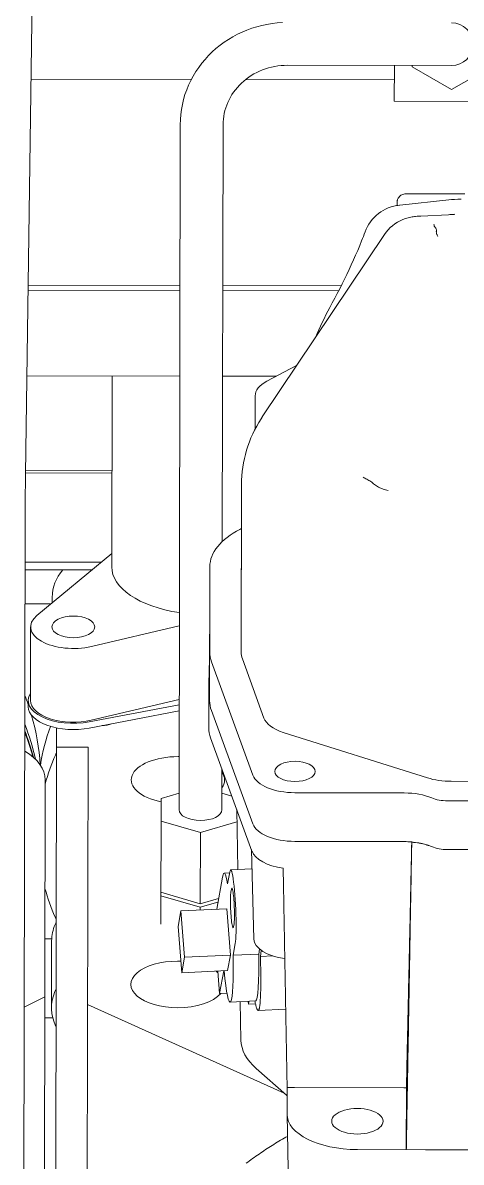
# Model space of a CAD drawing. Extents: x 766778 to 845620, y 133762 to 209800.
# Drawn here: x 786377.1 to 786474.5, y 190967.1 to 191220.5 of the extents above; entities that cross this region are included whole.
import ezdxf

# ---------------------------------------------------------------- set-up
doc = ezdxf.new("R2010")
doc.units = 0
doc.header["$MEASUREMENT"] = 0
doc.layers.get('0').update_dxf_attribs({"color": 1, "linetype": 'CONTINUOUS'})
doc.layers.add('LA-4748_SHOWN', color=2, linetype='CONTINUOUS', lineweight=53)

# ---------------------------------------------------------------- blocks, each defined once
blk = doc.blocks.new('ENGINE')
at = {"layer": 'LA-4748_SHOWN', "color": 252, "lineweight": 5}
for p, q in [((945329.06, 205811.78), (945332.04, 205982.89)), ((945384.18, 205911.78), (945383.04, 205911.6)), ((945385.33, 205911.91), (945384.18, 205911.78)), ((945386.48, 205911.98), (945385.33, 205911.91)), ((945376.49, 205909.42), (945375.48, 205908.88)), ((945377.54, 205909.91), (945376.49, 205909.42)), ((945378.6, 205910.35), (945377.54, 205909.91)), ((945379.69, 205910.74), (945378.6, 205910.35)), ((945380.79, 205911.08), (945379.69, 205910.74)), ((945381.91, 205911.36), (945380.79, 205911.08)), ((945383.04, 205911.6), (945381.91, 205911.36)), ((945372.61, 205906.99), (945371.71, 205906.27)), ((945373.53, 205907.67), (945372.61, 205906.99)), ((945374.49, 205908.3), (945373.53, 205907.67)), ((945375.48, 205908.88), (945374.49, 205908.3)), ((945370.05, 205904.71), (945369.27, 205903.87)), ((945370.86, 205905.51), (945370.05, 205904.71)), ((945371.71, 205906.27), (945370.86, 205905.51)), ((945367.86, 205902.08), (945367.22, 205901.14)), ((945368.54, 205902.99), (945367.86, 205902.08)), ((945369.27, 205903.87), (945368.54, 205902.99)), ((945382.69, 205901.71), (945382.03, 205901.47)), ((945383.37, 205901.91), (945382.69, 205901.71)), ((945384.05, 205902.09), (945383.37, 205901.91)), ((945384.75, 205902.23), (945384.05, 205902.09)), ((945385.45, 205902.34), (945384.75, 205902.23)), ((945386.16, 205902.42), (945385.45, 205902.34)), ((945386.87, 205902.47), (945386.16, 205902.42)), ((945387.59, 205902.48), (945386.87, 205902.47)), ((945387.59, 205902.48), (945424.04, 205902.29)), ((945411.34, 205902.36), (945411.29, 205894.42)), ((945415.31, 205902.34), (945415.3, 205902.06)), ((945415.3, 205902.06), (945424.01, 205896.97)), ((945424.01, 205896.97), (945432.76, 205901.96)), ((945366.22, 205899.41), (945330.59, 205899.6)), ((945366.09, 205899.17), (945365.6, 205898.14)), ((945366.63, 205900.17), (945366.09, 205899.17)), ((945367.22, 205901.14), (945366.63, 205900.17)), ((945377.87, 205899.01), (945377.37, 205898.56)), ((945378.4, 205899.44), (945377.87, 205899.01)), ((945411.32, 205899.18), (945378.29, 205899.35)), ((945378.96, 205899.84), (945378.4, 205899.44)), ((945379.53, 205900.22), (945378.96, 205899.84)), ((945380.13, 205900.58), (945379.53, 205900.22)), ((945380.75, 205900.9), (945380.13, 205900.58)), ((945381.38, 205901.2), (945380.75, 205900.9)), ((945382.03, 205901.47), (945381.38, 205901.2)), ((945365.17, 205897.1), (945364.79, 205896.03)), ((945365.6, 205898.14), (945365.17, 205897.1)), ((945375.6, 205896.55), (945375.23, 205896)), ((945376, 205897.08), (945375.6, 205896.55)), ((945376.43, 205897.59), (945376, 205897.08)), ((945376.88, 205898.09), (945376.43, 205897.59)), ((945377.37, 205898.56), (945376.88, 205898.09)), ((945364.47, 205894.94), (945364.2, 205893.84)), ((945364.79, 205896.03), (945364.47, 205894.94)), ((945374.3, 205894.28), (945374.06, 205893.68)), ((945374.58, 205894.87), (945374.3, 205894.28)), ((945374.89, 205895.44), (945374.58, 205894.87)), ((945375.23, 205896), (945374.89, 205895.44)), ((945411.29, 205894.42), (945434.99, 205894.29)), ((945363.84, 205891.61), (945363.74, 205890.48)), ((945363.99, 205892.73), (945363.84, 205891.61)), ((945364.2, 205893.84), (945363.99, 205892.73)), ((945373.5, 205891.83), (945373.39, 205891.2)), ((945373.66, 205892.46), (945373.5, 205891.83)), ((945373.84, 205893.07), (945373.66, 205892.46)), ((945374.06, 205893.68), (945373.84, 205893.07)), ((945362.91, 205737), (945363.71, 205889.35)), ((945363.74, 205890.48), (945363.71, 205889.35)), ((945372.74, 205796.61), (945373.23, 205889.3)), ((945373.25, 205889.94), (945373.23, 205889.3)), ((945373.3, 205890.57), (945373.25, 205889.94)), ((945373.39, 205891.2), (945373.3, 205890.57)), ((945413.11, 205873.69), (945412.89, 205873.6)), ((945413.33, 205873.76), (945413.11, 205873.69)), ((945413.57, 205873.8), (945413.33, 205873.76)), ((945413.8, 205873.82), (945413.57, 205873.8)), ((945413.8, 205873.82), (945426.89, 205873.75)), ((945411.09, 205871.06), (945411.71, 205871.19)), ((945411.71, 205871.19), (945412.02, 205871.23)), ((945411.83, 205872.08), (945411.84, 205872.09)), ((945411.83, 205872.07), (945411.83, 205872.08)), ((945411.83, 205872.05), (945411.83, 205872.07)), ((945411.83, 205872.04), (945411.83, 205872.05)), ((945411.83, 205872.01), (945411.83, 205872.04)), ((945411.83, 205871.99), (945411.83, 205872.01)), ((945411.83, 205871.97), (945411.83, 205871.99)), ((945411.83, 205871.95), (945411.83, 205871.97)), ((945411.83, 205871.93), (945411.83, 205871.95)), ((945411.83, 205871.2), (945411.83, 205871.93)), ((945411.84, 205872.17), (945411.85, 205872.18)), ((945411.84, 205872.16), (945411.84, 205872.17)), ((945411.84, 205872.15), (945411.84, 205872.16)), ((945411.84, 205872.13), (945411.84, 205872.15)), ((945411.84, 205872.12), (945411.84, 205872.13)), ((945411.84, 205872.11), (945411.84, 205872.12)), ((945411.84, 205872.09), (945411.84, 205872.11)), ((945411.85, 205872.24), (945411.86, 205872.25)), ((945411.85, 205872.2), (945411.85, 205872.24)), ((945411.85, 205872.18), (945411.85, 205872.2)), ((945411.88, 205872.35), (945411.86, 205872.3)), ((945411.86, 205872.3), (945411.86, 205872.25)), ((945411.9, 205872.42), (945411.88, 205872.35)), ((945411.93, 205872.53), (945411.9, 205872.42)), ((945411.99, 205872.67), (945411.93, 205872.53)), ((945412.08, 205872.84), (945411.99, 205872.67)), ((945412.02, 205871.23), (945412.33, 205871.27)), ((945412.19, 205873.01), (945412.08, 205872.84)), ((945412.34, 205873.18), (945412.19, 205873.01)), ((945412.33, 205871.27), (945412.43, 205871.28)), ((945412.5, 205873.34), (945412.34, 205873.18)), ((945423.34, 205872.42), (945412.43, 205871.28)), ((945412.69, 205873.48), (945412.5, 205873.34)), ((945412.89, 205873.6), (945412.69, 205873.48)), ((945423.34, 205872.42), (945423.96, 205872.47)), ((945423.96, 205872.47), (945424.61, 205872.52)), ((945424.61, 205872.52), (945425.31, 205872.56)), ((945425.31, 205872.56), (945425.68, 205872.57)), ((945425.68, 205872.57), (945426.08, 205872.59)), ((945406.28, 205868.12), (945406.71, 205868.59)), ((945406.71, 205868.59), (945407.17, 205869.03)), ((945407.17, 205869.03), (945407.66, 205869.44)), ((945407.66, 205869.44), (945408.18, 205869.81)), ((945408.18, 205869.81), (945408.73, 205870.14)), ((945408.73, 205870.14), (945409.29, 205870.43)), ((945409.29, 205870.43), (945409.88, 205870.68)), ((945409.88, 205870.68), (945410.48, 205870.9)), ((945410.48, 205870.9), (945411.09, 205871.06)), ((945414.61, 205868.56), (945414.9, 205868.61)), ((945414.9, 205868.61), (945415.17, 205868.66)), ((945415.17, 205868.66), (945415.42, 205868.7)), ((945415.42, 205868.7), (945415.66, 205868.73)), ((945415.66, 205868.73), (945415.88, 205868.76)), ((945415.88, 205868.76), (945416.29, 205868.79)), ((945416.29, 205868.79), (945416.69, 205868.82)), ((945416.69, 205868.82), (945417.12, 205868.84)), ((945423.23, 205869.13), (945417.12, 205868.84)), ((945423.23, 205869.13), (945423.52, 205869.14)), ((945423.52, 205869.14), (945423.77, 205869.16)), ((945423.77, 205869.16), (945424, 205869.17)), ((945424, 205869.17), (945424.2, 205869.18)), ((945424.2, 205869.18), (945424.36, 205869.19)), ((945424.36, 205869.19), (945424.48, 205869.2)), ((945424.48, 205869.2), (945424.56, 205869.21)), ((945424.56, 205869.21), (945424.59, 205869.22)), ((945404.93, 205865.96), (945405.21, 205866.54)), ((945405.21, 205866.54), (945405.53, 205867.09)), ((945405.53, 205867.09), (945405.89, 205867.62)), ((945405.89, 205867.62), (945406.28, 205868.12)), ((945409.84, 205865.82), (945410.31, 205866.29)), ((945410.31, 205866.29), (945410.81, 205866.73)), ((945410.81, 205866.73), (945411.34, 205867.13)), ((945411.34, 205867.13), (945411.9, 205867.49)), ((945411.9, 205867.49), (945412.49, 205867.81)), ((945412.49, 205867.81), (945413.09, 205868.08)), ((945413.09, 205868.08), (945413.7, 205868.31)), ((945413.7, 205868.31), (945414.01, 205868.4)), ((945414.01, 205868.4), (945414.31, 205868.48)), ((945414.31, 205868.48), (945414.61, 205868.56)), ((945419.99, 205867), (945420.02, 205866.92)), ((945420.02, 205866.92), (945420.03, 205866.84)), ((945420.03, 205866.84), (945420.03, 205866.76)), ((945420.03, 205866.76), (945420.05, 205866.67)), ((945420.05, 205866.67), (945420.07, 205866.58)), ((945420.07, 205866.58), (945420.11, 205866.5)), ((945420.11, 205866.5), (945420.17, 205866.41)), ((945420.17, 205866.41), (945420.24, 205866.31)), ((945420.24, 205866.31), (945420.33, 205866.22)), ((945420.33, 205866.22), (945420.41, 205866.12)), ((945420.41, 205866.12), (945420.48, 205866.01)), ((945409.01, 205864.77), (945381.72, 205824.31)), ((945403.91, 205863.36), (945404.12, 205863.87)), ((945404.12, 205863.87), (945404.32, 205864.38)), ((945404.32, 205864.38), (945404.51, 205864.88)), ((945404.51, 205864.88), (945404.69, 205865.37)), ((945404.69, 205865.37), (945404.93, 205865.96)), ((945409.01, 205864.77), (945409.4, 205865.31)), ((945409.4, 205865.31), (945409.84, 205865.82)), ((945420.48, 205866.01), (945420.53, 205865.91)), ((945420.53, 205865.91), (945420.55, 205865.79)), ((945420.54, 205865.43), (945420.53, 205865.3)), ((945420.53, 205865.3), (945420.54, 205865.17)), ((945420.55, 205865.55), (945420.54, 205865.43)), ((945420.54, 205865.17), (945420.56, 205865.04)), ((945420.55, 205865.79), (945420.56, 205865.68)), ((945420.56, 205865.68), (945420.55, 205865.55)), ((945420.56, 205865.04), (945420.59, 205864.91)), ((945420.59, 205864.91), (945420.64, 205864.77)), ((945420.64, 205864.77), (945420.7, 205864.64)), ((945420.7, 205864.64), (945420.77, 205864.5)), ((945420.76, 205864.38), (945420.79, 205864.37)), ((945420.77, 205864.5), (945420.85, 205864.36)), ((945420.79, 205864.37), (945420.85, 205864.36)), ((945402.58, 205860.21), (945403.04, 205861.26)), ((945403.04, 205861.26), (945403.49, 205862.32)), ((945403.49, 205862.32), (945403.91, 205863.36)), ((945401.61, 205858.08), (945402.1, 205859.14)), ((945402.1, 205859.14), (945402.58, 205860.21)), ((945400.07, 205854.88), (945400.59, 205855.94)), ((945400.59, 205855.94), (945401.11, 205857.01)), ((945401.11, 205857.01), (945401.61, 205858.08)), ((945329.79, 205853.76), (945363.52, 205853.58)), ((945373.04, 205853.53), (945399.33, 205853.39)), ((945399.01, 205852.76), (945399.54, 205853.82)), ((945399.54, 205853.82), (945400.07, 205854.88)), ((945329.77, 205852.64), (945363.51, 205852.46)), ((945373.03, 205852.41), (945398.76, 205852.27)), ((945397.92, 205850.65), (945398.46, 205851.7)), ((945398.46, 205851.7), (945399.01, 205852.76)), ((945396.37, 205847.74), (945396.81, 205848.55)), ((945396.81, 205848.55), (945397.36, 205849.6)), ((945397.36, 205849.6), (945397.92, 205850.65)), ((945395.12, 205845.27), (945395.53, 205846.1)), ((945395.53, 205846.1), (945395.95, 205846.92)), ((945395.95, 205846.92), (945396.37, 205847.74)), ((945393.97, 205842.77), (945394.34, 205843.61)), ((945394.34, 205843.61), (945394.72, 205844.44)), ((945394.72, 205844.44), (945395.12, 205845.27)), ((945393.61, 205841.94), (945393.97, 205842.77)), ((945389.38, 205835.67), (945382.78, 205832.24)), ((945329.44, 205833.64), (945363.41, 205833.46)), ((945348.14, 205791.09), (945348.36, 205833.54)), ((945372.93, 205833.41), (945384.92, 205833.35)), ((945380.15, 205828.98), (945380.11, 205821.59)), ((945380.46, 205822.24), (945380.94, 205823.08)), ((945380.94, 205823.08), (945381.46, 205823.9)), ((945381.46, 205823.9), (945381.69, 205824.26)), ((945379.19, 205819.63), (945379.58, 205820.51)), ((945379.58, 205820.51), (945380, 205821.39)), ((945380, 205821.39), (945380.46, 205822.24)), ((945378.5, 205817.82), (945378.82, 205818.73)), ((945378.82, 205818.73), (945379.19, 205819.63)), ((945377.71, 205815.03), (945377.94, 205815.97)), ((945377.94, 205815.97), (945378.2, 205816.9)), ((945378.2, 205816.9), (945378.5, 205817.82)), ((945377.22, 205812.16), (945377.35, 205813.12)), ((945377.35, 205813.12), (945377.51, 205814.08)), ((945377.51, 205814.08), (945377.71, 205815.03)), ((945329.02, 205809.12), (945329.04, 205810.44)), ((945329.04, 205810.44), (945329.06, 205811.78)), ((945329.07, 205812.02), (945348.25, 205811.92)), ((945348.25, 205812.45), (945329.08, 205812.55)), ((945377.07, 205810.23), (945377.13, 205811.2)), ((945377.13, 205811.2), (945377.22, 205812.16)), ((945404.08, 205810.8), (945404.29, 205810.69)), ((945404.29, 205810.69), (945404.49, 205810.57)), ((945404.49, 205810.57), (945404.7, 205810.46)), ((945404.7, 205810.46), (945404.92, 205810.34)), ((945404.92, 205810.34), (945405.13, 205810.22)), ((945328.99, 205806.48), (945329, 205807.79)), ((945329, 205807.79), (945329.02, 205809.12)), ((945376.85, 205772), (945377.05, 205809.27)), ((945377.05, 205809.27), (945377.07, 205810.23)), ((945405.13, 205810.22), (945405.35, 205810.1)), ((945405.35, 205810.1), (945405.56, 205809.97)), ((945405.56, 205809.97), (945405.77, 205809.83)), ((945405.77, 205809.83), (945405.98, 205809.68)), ((945405.98, 205809.68), (945406.19, 205809.52)), ((945406.19, 205809.52), (945406.4, 205809.36)), ((945406.4, 205809.36), (945406.61, 205809.2)), ((945406.61, 205809.2), (945406.83, 205809.04)), ((945406.83, 205809.04), (945407.05, 205808.89)), ((945407.05, 205808.89), (945407.27, 205808.74)), ((945407.27, 205808.74), (945407.51, 205808.6)), ((945407.51, 205808.6), (945407.75, 205808.47)), ((945407.75, 205808.47), (945408, 205808.36)), ((945408, 205808.36), (945408.25, 205808.25)), ((945408.25, 205808.25), (945408.52, 205808.16)), ((945408.52, 205808.16), (945408.79, 205808.07)), ((945408.79, 205808.07), (945409.06, 205808)), ((945409.06, 205808), (945409.34, 205807.93)), ((945409.34, 205807.93), (945409.63, 205807.87)), ((945328.97, 205805.17), (945328.99, 205806.48)), ((945328.95, 205802.6), (945328.96, 205803.88)), ((945328.96, 205803.88), (945328.97, 205805.17)), ((945327.42, 205511.88), (945328.94, 205801.34)), ((945328.94, 205801.34), (945328.95, 205802.6)), ((945331.46, 205780.27), (945348.16, 205794.06)), ((945343.72, 205790.4), (945328.89, 205790.48)), ((945328.9, 205792.21), (945345.81, 205792.12)), ((945369.79, 205761.21), (945369.95, 205791.03)), ((945376.95, 205790.66), (945376.96, 205790.7)), ((945376.95, 205790.63), (945376.95, 205790.66)), ((945376.95, 205790.57), (945376.95, 205790.63)), ((945376.95, 205790.5), (945376.95, 205790.57)), ((945376.95, 205790.45), (945376.96, 205790.55)), ((945376.95, 205790.47), (945376.95, 205790.5)), ((945376.95, 205790.43), (945376.95, 205790.47)), ((945376.95, 205790.37), (945376.95, 205790.45)), ((945376.95, 205790.4), (945376.95, 205790.43)), ((945376.95, 205790.37), (945376.95, 205790.4)), ((945376.95, 205790.31), (945376.95, 205790.37)), ((945376.95, 205790.34), (945376.95, 205790.37)), ((945376.95, 205790.3), (945376.95, 205790.34)), ((945376.95, 205790.27), (945376.95, 205790.31)), ((945376.95, 205790.27), (945376.95, 205790.3)), ((945376.96, 205790.86), (945376.97, 205790.9)), ((945376.96, 205790.83), (945376.96, 205790.86)), ((945376.96, 205790.8), (945376.96, 205790.83)), ((945376.96, 205790.76), (945376.96, 205790.8)), ((945376.96, 205790.55), (945376.97, 205790.79)), ((945376.96, 205790.73), (945376.96, 205790.76)), ((945376.96, 205790.7), (945376.96, 205790.73)), ((945376.97, 205790.79), (945376.98, 205791.07)), ((945376.97, 205791.03), (945376.98, 205791.07)), ((945376.97, 205791), (945376.97, 205791.03)), ((945376.97, 205790.97), (945376.97, 205791)), ((945376.97, 205790.93), (945376.97, 205790.97)), ((945376.97, 205790.9), (945376.97, 205790.93)), ((945334.63, 205782.89), (945328.85, 205782.92)), ((945334.9, 205784.33), (945334.9, 205783.11)), ((945329.98, 205761.4), (945330.07, 205777.79)), ((945363.12, 205777.88), (945343.57, 205773.37)), ((945369.87, 205777.17), (945369.88, 205777.42)), ((945369.88, 205778.47), (945369.88, 205778.74)), ((945369.88, 205778.21), (945369.88, 205778.47)), ((945369.88, 205777.95), (945369.88, 205778.21)), ((945369.88, 205777.69), (945369.88, 205777.95)), ((945369.88, 205777.42), (945369.88, 205777.69)), ((945369.85, 205774.15), (945369.86, 205775.22)), ((945369.86, 205775.22), (945369.87, 205776.27)), ((945369.86, 205775.37), (945369.87, 205775.62)), ((945369.86, 205775.12), (945369.86, 205775.37)), ((945369.86, 205774.87), (945369.86, 205775.12)), ((945369.86, 205774.61), (945369.86, 205774.87)), ((945369.87, 205776.91), (945369.87, 205777.17)), ((945369.87, 205776.65), (945369.87, 205776.91)), ((945369.87, 205776.39), (945369.87, 205776.65)), ((945369.87, 205776.13), (945369.87, 205776.39)), ((945369.87, 205775.88), (945369.87, 205776.13)), ((945369.87, 205775.62), (945369.87, 205775.88)), ((945369.81, 205771.88), (945369.82, 205772.47)), ((945369.82, 205772.47), (945369.83, 205773.04)), ((945369.83, 205773.04), (945369.85, 205774.15)), ((945369.85, 205773.37), (945369.86, 205773.62)), ((945369.85, 205773.12), (945369.85, 205773.37)), ((945369.85, 205772.88), (945369.85, 205773.12)), ((945369.85, 205772.63), (945369.85, 205772.88)), ((945369.85, 205772.39), (945369.85, 205772.63)), ((945369.85, 205772.15), (945369.85, 205772.39)), ((945369.86, 205774.36), (945369.86, 205774.61)), ((945369.86, 205774.11), (945369.86, 205774.36)), ((945369.86, 205773.87), (945369.86, 205774.11)), ((945369.86, 205773.62), (945369.86, 205773.87)), ((945369.76, 205769.42), (945369.77, 205770.06)), ((945369.77, 205770.06), (945369.79, 205770.68)), ((945369.79, 205770.68), (945369.8, 205771.29)), ((945369.8, 205771.29), (945369.81, 205771.88)), ((945369.84, 205771.18), (945369.85, 205771.42)), ((945369.84, 205770.95), (945369.84, 205771.18)), ((945369.85, 205771.91), (945369.85, 205772.15)), ((945369.85, 205771.66), (945369.85, 205771.91)), ((945369.85, 205771.42), (945369.85, 205771.66)), ((945370.23, 205769.86), (945379.36, 205744.62)), ((945381.83, 205757.32), (945377.12, 205770.47)), ((945369.68, 205766.74), (945369.7, 205767.43)), ((945369.7, 205767.43), (945369.72, 205768.1)), ((945369.72, 205768.1), (945369.74, 205768.77)), ((945369.74, 205768.77), (945369.76, 205769.42)), ((945369.64, 205765.19), (945369.66, 205765.97)), ((945369.66, 205765.97), (945369.68, 205766.74)), ((945369.63, 205764.65), (945369.58, 205755.15)), ((945329.48, 205760.02), (945329.48, 205761.4)), ((945363.03, 205760.36), (945343.03, 205756.61)), ((945363.03, 205761.49), (945343.49, 205756.98)), ((945343.02, 205755.23), (945363.02, 205758.98)), ((945370.18, 205759.04), (945379.31, 205733.8)), ((945335.09, 205628.04), (945335.76, 205755.29)), ((945369.96, 205752.96), (945379.09, 205727.72)), ((945418.12, 205743.89), (945386.11, 205754.12)), ((945335.74, 205751.02), (945342.74, 205750.98)), ((945341.75, 205563.81), (945342.74, 205750.98)), ((945372.47, 205746.02), (945372.43, 205736.95)), ((945332.15, 205543.22), (945333.2, 205743.78)), ((945521.96, 205742.58), (945423.43, 205743.1)), ((945358.8, 205711.52), (945358.95, 205739.54)), ((945362.92, 205740.66), (945358.95, 205739.54)), ((945374.67, 205739.96), (945372.44, 205740.61)), ((945388.68, 205740.68), (945412.98, 205740.56)), ((945375.93, 205723.64), (945375.73, 205737.01)), ((945422.61, 205738.76), (945522.93, 205738.23)), ((945358.92, 205734.5), (945367.64, 205731.93)), ((945367.56, 205716.08), (945367.64, 205731.93)), ((945367.64, 205731.93), (945375.77, 205734.23)), ((945388.63, 205729.86), (945412.93, 205729.73)), ((945414.59, 205729.2), (945414.57, 205728.74)), ((945414.6, 205729.65), (945414.59, 205729.2)), ((945414.6, 205729.6), (945414.59, 205729.12)), ((945414.6, 205729.65), (945414.6, 205729.6)), ((945379.45, 205708.17), (945378.95, 205728.12)), ((945414.53, 205726.94), (945414.52, 205726.49)), ((945414.54, 205727.39), (945414.53, 205726.94)), ((945414.54, 205726.68), (945414.53, 205726.19)), ((945414.55, 205727.84), (945414.54, 205727.39)), ((945414.55, 205727.17), (945414.54, 205726.68)), ((945414.56, 205728.29), (945414.55, 205727.84)), ((945414.56, 205727.66), (945414.55, 205727.17)), ((945414.57, 205728.74), (945414.56, 205728.29)), ((945414.57, 205728.14), (945414.56, 205727.66)), ((945414.58, 205728.63), (945414.57, 205728.14)), ((945414.59, 205729.12), (945414.58, 205728.63)), ((945417.82, 205729), (945417.79, 205729.01)), ((945417.82, 205729), (945417.91, 205728.97)), ((945417.94, 205728.96), (945417.91, 205728.97)), ((945417.96, 205728.96), (945417.94, 205728.96)), ((945417.99, 205728.95), (945417.96, 205728.96)), ((945417.99, 205728.95), (945418.04, 205728.93)), ((945418.06, 205728.93), (945418.04, 205728.93)), ((945418.06, 205728.93), (945418.14, 205728.91)), ((945418.14, 205728.91), (945418.19, 205728.89)), ((945418.21, 205728.89), (945418.19, 205728.89)), ((945418.24, 205728.88), (945418.21, 205728.89)), ((945418.24, 205728.88), (945418.29, 205728.86)), ((945418.31, 205728.86), (945418.29, 205728.86)), ((945418.34, 205728.85), (945418.31, 205728.86)), ((945418.36, 205728.84), (945418.34, 205728.85)), ((945418.39, 205728.84), (945418.36, 205728.84)), ((945422.55, 205727.93), (945522.87, 205727.4)), ((945414.46, 205724.24), (945414.45, 205723.79)), ((945414.47, 205724.69), (945414.46, 205724.24)), ((945414.48, 205725.14), (945414.47, 205724.69)), ((945414.48, 205724.24), (945414.47, 205723.75)), ((945414.5, 205725.59), (945414.48, 205725.14)), ((945414.49, 205724.73), (945414.48, 205724.24)), ((945414.5, 205725.22), (945414.49, 205724.73)), ((945414.51, 205726.04), (945414.5, 205725.59)), ((945414.51, 205725.71), (945414.5, 205725.22)), ((945414.52, 205726.49), (945414.51, 205726.04)), ((945414.53, 205726.19), (945414.51, 205725.71)), ((945372.51, 205721.98), (945371.2, 205714.84)), ((945374.1, 205722.91), (945372.88, 205722.86)), ((945374.13, 205723.05), (945373.65, 205720.45)), ((945379.06, 205723.77), (945374.35, 205723.57)), ((945386.01, 205723.46), (945386.01, 205723.89)), ((945386.02, 205723.03), (945386.01, 205723.46)), ((945386.03, 205722.6), (945386.02, 205723.03)), ((945386.03, 205722.17), (945386.03, 205722.6)), ((945386.04, 205721.74), (945386.03, 205722.17)), ((945386.05, 205721.31), (945386.04, 205721.74)), ((945414.4, 205721.99), (945414.39, 205721.54)), ((945414.42, 205722.44), (945414.4, 205721.99)), ((945414.43, 205722.89), (945414.42, 205722.44)), ((945414.43, 205721.8), (945414.42, 205721.31)), ((945414.44, 205723.34), (945414.43, 205722.89)), ((945414.44, 205722.28), (945414.43, 205721.8)), ((945414.45, 205723.79), (945414.44, 205723.34)), ((945414.45, 205722.77), (945414.44, 205722.28)), ((945414.46, 205723.26), (945414.45, 205722.77)), ((945414.47, 205723.75), (945414.46, 205723.26)), ((945374.37, 205718.63), (945374.49, 205719.3)), ((945386.05, 205720.87), (945386.05, 205721.31)), ((945386.06, 205720.44), (945386.05, 205720.87)), ((945386.06, 205720.01), (945386.06, 205720.44)), ((945386.07, 205719.57), (945386.06, 205720.01)), ((945386.08, 205719.14), (945386.07, 205719.57)), ((945386.08, 205718.71), (945386.08, 205719.14)), ((945414.34, 205719.3), (945414.33, 205718.85)), ((945414.35, 205719.75), (945414.34, 205719.3)), ((945414.36, 205720.2), (945414.35, 205719.75)), ((945414.37, 205720.64), (945414.36, 205720.2)), ((945414.38, 205721.09), (945414.37, 205720.64)), ((945414.38, 205719.35), (945414.37, 205718.85)), ((945414.39, 205721.54), (945414.38, 205721.09)), ((945414.39, 205719.84), (945414.38, 205719.35)), ((945414.4, 205720.33), (945414.39, 205719.84)), ((945414.41, 205720.82), (945414.4, 205720.33)), ((945414.42, 205721.31), (945414.41, 205720.82)), ((945358.83, 205717.87), (945367.55, 205715.31)), ((945358.84, 205718.65), (945367.56, 205716.08)), ((945367.56, 205716.08), (945371.65, 205717.24)), ((945386.09, 205718.27), (945386.08, 205718.71)), ((945386.1, 205717.84), (945386.09, 205718.27)), ((945386.1, 205717.41), (945386.1, 205717.84)), ((945386.11, 205716.97), (945386.1, 205717.41)), ((945386.11, 205716.54), (945386.11, 205716.97)), ((945386.12, 205716.1), (945386.11, 205716.54)), ((945414.27, 205716.61), (945414.26, 205716.17)), ((945414.28, 205717.06), (945414.27, 205716.61)), ((945414.29, 205717.51), (945414.28, 205717.06)), ((945414.3, 205717.96), (945414.29, 205717.51)), ((945414.31, 205718.4), (945414.3, 205717.96)), ((945414.33, 205718.85), (945414.31, 205718.4)), ((945414.33, 205716.89), (945414.32, 205716.4)), ((945414.34, 205717.38), (945414.33, 205716.89)), ((945414.35, 205717.87), (945414.34, 205717.38)), ((945414.36, 205718.36), (945414.35, 205717.87)), ((945414.37, 205718.85), (945414.36, 205718.36)), ((945363.26, 205714.5), (945362.62, 205711.05)), ((945373.47, 205714.94), (945363.26, 205714.5)), ((945364.01, 205704.18), (945363.26, 205714.5)), ((945367.55, 205715.31), (945371.49, 205716.42)), ((945367.55, 205714.68), (945367.55, 205715.31)), ((945374.23, 205704.62), (945373.47, 205714.94)), ((945386.13, 205715.67), (945386.12, 205716.1)), ((945386.13, 205715.23), (945386.13, 205715.67)), ((945386.14, 205714.8), (945386.13, 205715.23)), ((945386.15, 205714.36), (945386.14, 205714.8)), ((945386.15, 205713.93), (945386.15, 205714.36)), ((945414.21, 205714.38), (945414.2, 205713.94)), ((945414.22, 205714.83), (945414.21, 205714.38)), ((945414.24, 205715.27), (945414.22, 205714.83)), ((945414.25, 205715.72), (945414.24, 205715.27)), ((945414.26, 205716.17), (945414.25, 205715.72)), ((945414.28, 205714.43), (945414.27, 205713.94)), ((945414.29, 205714.92), (945414.28, 205714.43)), ((945414.3, 205715.42), (945414.29, 205714.92)), ((945414.31, 205715.91), (945414.3, 205715.42)), ((945414.32, 205716.4), (945414.31, 205715.91)), ((945375.05, 205711.61), (945374.93, 205710.94)), ((945386.16, 205713.49), (945386.15, 205713.93)), ((945386.17, 205713.05), (945386.16, 205713.49)), ((945386.17, 205712.62), (945386.17, 205713.05)), ((945386.18, 205712.18), (945386.17, 205712.62)), ((945386.18, 205711.74), (945386.18, 205712.18)), ((945386.19, 205711.31), (945386.18, 205711.74)), ((945414.15, 205711.71), (945414.14, 205711.26)), ((945414.16, 205712.15), (945414.15, 205711.71)), ((945414.17, 205712.6), (945414.16, 205712.15)), ((945414.18, 205713.04), (945414.17, 205712.6)), ((945414.19, 205713.49), (945414.18, 205713.04)), ((945414.2, 205713.94), (945414.19, 205713.49)), ((945414.21, 205711.47), (945414.2, 205710.98)), ((945414.22, 205711.97), (945414.21, 205711.47)), ((945414.23, 205712.46), (945414.22, 205711.97)), ((945414.24, 205712.95), (945414.23, 205712.46)), ((945414.26, 205713.45), (945414.24, 205712.95)), ((945414.27, 205713.94), (945414.26, 205713.45)), ((945362.62, 205711.05), (945363.38, 205700.74)), ((945386.2, 205710.87), (945386.19, 205711.31)), ((945386.2, 205710.43), (945386.2, 205710.87)), ((945386.21, 205709.99), (945386.2, 205710.43)), ((945386.22, 205709.56), (945386.21, 205709.99)), ((945386.22, 205709.12), (945386.22, 205709.56)), ((945386.23, 205708.68), (945386.22, 205709.12)), ((945414.08, 205709.04), (945414.07, 205708.6)), ((945414.09, 205709.49), (945414.08, 205709.04)), ((945414.1, 205709.93), (945414.09, 205709.49)), ((945414.11, 205710.37), (945414.1, 205709.93)), ((945414.12, 205710.82), (945414.11, 205710.37)), ((945414.14, 205711.26), (945414.12, 205710.82)), ((945414.16, 205709), (945414.15, 205708.51)), ((945414.17, 205709.5), (945414.16, 205709)), ((945414.18, 205709.99), (945414.17, 205709.5)), ((945414.19, 205710.49), (945414.18, 205709.99)), ((945414.2, 205710.98), (945414.19, 205710.49)), ((945334.52, 205708.39), (945333.01, 205708.39)), ((945334.5, 205707.93), (945334.42, 205693.03)), ((945374.81, 205704.59), (945375.29, 205707.19)), ((945386.24, 205708.24), (945386.23, 205708.68)), ((945386.24, 205707.8), (945386.24, 205708.24)), ((945386.25, 205707.36), (945386.24, 205707.8)), ((945386.25, 205706.92), (945386.25, 205707.36)), ((945386.26, 205706.48), (945386.25, 205706.92)), ((945386.27, 205706.04), (945386.26, 205706.48)), ((945414.01, 205706.38), (945414, 205705.94)), ((945414.02, 205706.82), (945414.01, 205706.38)), ((945414.03, 205707.27), (945414.02, 205706.82)), ((945414.05, 205707.71), (945414.03, 205707.27)), ((945414.06, 205708.15), (945414.05, 205707.71)), ((945414.07, 205708.6), (945414.06, 205708.15)), ((945414.11, 205706.53), (945414.1, 205706.03)), ((945414.12, 205707.02), (945414.11, 205706.53)), ((945414.13, 205707.52), (945414.12, 205707.02)), ((945414.14, 205708.01), (945414.13, 205707.52)), ((945414.15, 205708.51), (945414.14, 205708.01)), ((945363.38, 205700.74), (945364.01, 205704.18)), ((945374.23, 205704.62), (945364.01, 205704.18)), ((945373.59, 205701.17), (945374.23, 205704.62)), ((945380.51, 205704.83), (945374.81, 205704.59)), ((945380.51, 205704.83), (945380.71, 205705.92)), ((945380.89, 205704.28), (945381.08, 205705.63)), ((945380.89, 205704.28), (945383.62, 205704.4)), ((945380.93, 205699.82), (945380.89, 205704.28)), ((945386.27, 205705.6), (945386.27, 205706.04)), ((945386.28, 205705.16), (945386.27, 205705.6)), ((945386.29, 205704.72), (945386.28, 205705.16)), ((945386.29, 205704.28), (945386.29, 205704.72)), ((945386.3, 205703.84), (945386.29, 205704.28)), ((945413.96, 205704.17), (945413.95, 205703.73)), ((945413.97, 205704.61), (945413.96, 205704.17)), ((945413.98, 205705.05), (945413.97, 205704.61)), ((945413.99, 205705.5), (945413.98, 205705.05)), ((945414, 205705.94), (945413.99, 205705.5)), ((945414.06, 205704.05), (945414.05, 205703.55)), ((945414.07, 205704.55), (945414.06, 205704.05)), ((945414.08, 205705.04), (945414.07, 205704.55)), ((945414.09, 205705.54), (945414.08, 205705.04)), ((945414.1, 205706.03), (945414.09, 205705.54)), ((945386.31, 205703.4), (945386.3, 205703.84)), ((945386.31, 205702.96), (945386.31, 205703.4)), ((945386.32, 205702.52), (945386.31, 205702.96)), ((945386.33, 205702.07), (945386.32, 205702.52)), ((945386.33, 205701.63), (945386.33, 205702.07)), ((945386.34, 205701.19), (945386.33, 205701.63)), ((945413.89, 205701.52), (945413.88, 205701.08)), ((945413.9, 205701.96), (945413.89, 205701.52)), ((945413.91, 205702.4), (945413.9, 205701.96)), ((945413.92, 205702.84), (945413.91, 205702.4)), ((945413.93, 205703.28), (945413.92, 205702.84)), ((945413.95, 205703.73), (945413.93, 205703.28)), ((945414, 205701.57), (945413.99, 205701.07)), ((945414.01, 205702.06), (945414, 205701.57)), ((945414.02, 205702.56), (945414.01, 205702.06)), ((945414.04, 205703.06), (945414.02, 205702.56)), ((945414.05, 205703.55), (945414.04, 205703.06)), ((945373.59, 205701.17), (945363.38, 205700.74)), ((945371.43, 205701.08), (945371.79, 205696.07)), ((945371.79, 205696.07), (945372.72, 205701.14)), ((945380.93, 205699.18), (945380.93, 205699.82)), ((945380.94, 205698.6), (945380.93, 205699.18)), ((945386.34, 205700.75), (945386.34, 205701.19)), ((945386.35, 205700.3), (945386.34, 205700.75)), ((945386.36, 205699.86), (945386.35, 205700.3)), ((945386.36, 205699.42), (945386.36, 205699.86)), ((945386.37, 205698.97), (945386.36, 205699.42)), ((945386.38, 205698.53), (945386.37, 205698.97)), ((945413.82, 205698.88), (945413.81, 205698.44)), ((945413.83, 205699.32), (945413.82, 205698.88)), ((945413.85, 205699.76), (945413.83, 205699.32)), ((945413.86, 205700.2), (945413.85, 205699.76)), ((945413.87, 205700.64), (945413.86, 205700.2)), ((945413.88, 205701.08), (945413.87, 205700.64)), ((945413.95, 205699.08), (945413.94, 205698.58)), ((945413.96, 205699.58), (945413.95, 205699.08)), ((945413.97, 205700.07), (945413.96, 205699.58)), ((945413.98, 205700.57), (945413.97, 205700.07)), ((945413.99, 205701.07), (945413.98, 205700.57)), ((945380.89, 205695.94), (945380.9, 205696.31)), ((945380.9, 205696.31), (945380.92, 205696.7)), ((945380.92, 205697.11), (945380.93, 205697.57)), ((945380.92, 205696.7), (945380.92, 205697.11)), ((945380.93, 205698.06), (945380.94, 205698.6)), ((945380.93, 205697.57), (945380.93, 205698.06)), ((945386.38, 205698.09), (945386.38, 205698.53)), ((945386.39, 205697.64), (945386.38, 205698.09)), ((945386.4, 205697.2), (945386.39, 205697.64)), ((945386.4, 205696.75), (945386.4, 205697.2)), ((945386.41, 205696.31), (945386.4, 205696.75)), ((945386.42, 205695.86), (945386.41, 205696.31)), ((945413.77, 205696.68), (945413.76, 205696.24)), ((945413.78, 205697.12), (945413.77, 205696.68)), ((945413.79, 205697.56), (945413.78, 205697.12)), ((945413.8, 205698), (945413.79, 205697.56)), ((945413.81, 205698.44), (945413.8, 205698)), ((945413.9, 205696.58), (945413.89, 205696.08)), ((945413.91, 205697.08), (945413.9, 205696.58)), ((945413.92, 205697.58), (945413.91, 205697.08)), ((945413.93, 205698.08), (945413.92, 205697.58)), ((945413.94, 205698.58), (945413.93, 205698.08)), ((945332.95, 205695.49), (945328.37, 205693.23)), ((945342.44, 205693.78), (945386.06, 205673.87)), ((945373.43, 205696.14), (945371.79, 205696.07)), ((945379.81, 205694.43), (945374.11, 205694.19)), ((945376.5, 205685.67), (945376.37, 205694.28)), ((945378.11, 205694.36), (945378.17, 205693.71)), ((945378.17, 205693.71), (945378.26, 205694.36)), ((945378.17, 205693.71), (945379.74, 205693.78)), ((945379.61, 205694.42), (945379.66, 205694.17)), ((945379.66, 205694.17), (945379.7, 205693.94)), ((945379.7, 205693.94), (945379.75, 205693.73)), ((945379.75, 205693.73), (945379.8, 205693.53)), ((945380.73, 205693.57), (945380.76, 205693.76)), ((945380.76, 205693.76), (945380.78, 205693.97)), ((945380.78, 205693.97), (945380.8, 205694.2)), ((945380.8, 205694.2), (945380.81, 205694.44)), ((945380.81, 205694.44), (945380.83, 205694.71)), ((945380.83, 205694.71), (945380.85, 205694.99)), ((945380.85, 205694.99), (945380.87, 205695.28)), ((945380.87, 205695.28), (945380.88, 205695.6)), ((945380.88, 205695.6), (945380.89, 205695.94)), ((945386.42, 205695.42), (945386.42, 205695.86)), ((945386.43, 205694.97), (945386.42, 205695.42)), ((945386.44, 205694.53), (945386.43, 205694.97)), ((945386.44, 205694.08), (945386.44, 205694.53)), ((945386.45, 205693.64), (945386.44, 205694.08)), ((945413.7, 205694.05), (945413.69, 205693.61)), ((945413.71, 205694.49), (945413.7, 205694.05)), ((945413.72, 205694.92), (945413.71, 205694.49)), ((945413.74, 205695.36), (945413.72, 205694.92)), ((945413.75, 205695.8), (945413.74, 205695.36)), ((945413.76, 205696.24), (945413.75, 205695.8)), ((945413.85, 205694.09), (945413.83, 205693.59)), ((945413.86, 205694.59), (945413.85, 205694.09)), ((945413.87, 205695.09), (945413.86, 205694.59)), ((945413.88, 205695.58), (945413.87, 205695.09)), ((945413.89, 205696.08), (945413.88, 205695.58)), ((945379.8, 205693.53), (945379.84, 205693.35)), ((945379.84, 205693.35), (945379.88, 205693.19)), ((945379.88, 205693.19), (945379.93, 205693.04)), ((945379.93, 205693.04), (945379.97, 205692.9)), ((945379.97, 205692.9), (945380.01, 205692.78)), ((945380.01, 205692.78), (945380.05, 205692.68)), ((945380.05, 205692.68), (945380.09, 205692.58)), ((945380.09, 205692.58), (945380.13, 205692.5)), ((945380.13, 205692.5), (945380.16, 205692.44)), ((945380.16, 205692.44), (945380.2, 205692.39)), ((945380.2, 205692.39), (945380.24, 205692.35)), ((945380.24, 205692.35), (945380.27, 205692.32)), ((945380.27, 205692.32), (945380.31, 205692.3)), ((945380.31, 205692.3), (945380.34, 205692.3)), ((945386.46, 205692.56), (945380.34, 205692.3)), ((945380.34, 205692.3), (945380.37, 205692.31)), ((945380.37, 205692.31), (945380.4, 205692.33)), ((945380.4, 205692.33), (945380.44, 205692.36)), ((945380.44, 205692.36), (945380.47, 205692.41)), ((945380.47, 205692.41), (945380.5, 205692.46)), ((945380.5, 205692.46), (945380.53, 205692.53)), ((945380.53, 205692.53), (945380.56, 205692.61)), ((945380.56, 205692.61), (945380.58, 205692.71)), ((945380.58, 205692.71), (945380.61, 205692.82)), ((945380.61, 205692.82), (945380.64, 205692.94)), ((945380.64, 205692.94), (945380.66, 205693.07)), ((945380.66, 205693.07), (945380.69, 205693.22)), ((945380.69, 205693.22), (945380.71, 205693.39)), ((945380.71, 205693.39), (945380.73, 205693.57)), ((945386.45, 205693.19), (945386.45, 205693.64)), ((945386.46, 205692.74), (945386.45, 205693.19)), ((945386.47, 205692.3), (945386.46, 205692.74)), ((945386.47, 205691.85), (945386.47, 205692.3)), ((945386.48, 205691.4), (945386.47, 205691.85)), ((945386.49, 205690.96), (945386.48, 205691.4)), ((945413.64, 205691.42), (945413.63, 205690.99)), ((945413.65, 205691.86), (945413.64, 205691.42)), ((945413.66, 205692.3), (945413.65, 205691.86)), ((945413.67, 205692.73), (945413.66, 205692.3)), ((945413.68, 205693.17), (945413.67, 205692.73)), ((945413.69, 205693.61), (945413.68, 205693.17)), ((945413.79, 205691.58), (945413.78, 205691.08)), ((945413.8, 205692.08), (945413.79, 205691.58)), ((945413.81, 205692.58), (945413.8, 205692.08)), ((945413.82, 205693.09), (945413.81, 205692.58)), ((945413.83, 205693.59), (945413.82, 205693.09)), ((945334.7, 205690.78), (945332.92, 205690.79)), ((945386.49, 205690.51), (945386.49, 205690.96)), ((945386.5, 205690.06), (945386.49, 205690.51)), ((945386.51, 205689.61), (945386.5, 205690.06)), ((945386.51, 205689.16), (945386.51, 205689.61)), ((945386.52, 205688.71), (945386.51, 205689.16)), ((945386.53, 205688.27), (945386.52, 205688.71)), ((945413.57, 205688.8), (945413.56, 205688.37)), ((945413.58, 205689.24), (945413.57, 205688.8)), ((945413.59, 205689.68), (945413.58, 205689.24)), ((945413.6, 205690.11), (945413.59, 205689.68)), ((945413.61, 205690.55), (945413.6, 205690.11)), ((945413.63, 205690.99), (945413.61, 205690.55)), ((945413.74, 205689.08), (945413.73, 205688.57)), ((945413.75, 205689.58), (945413.74, 205689.08)), ((945413.76, 205690.08), (945413.75, 205689.58)), ((945413.77, 205690.58), (945413.76, 205690.08)), ((945413.78, 205691.08), (945413.77, 205690.58)), ((945386.53, 205687.82), (945386.53, 205688.27)), ((945386.54, 205687.37), (945386.53, 205687.82)), ((945386.55, 205686.92), (945386.54, 205687.37)), ((945386.55, 205686.47), (945386.55, 205686.92)), ((945386.56, 205686.02), (945386.55, 205686.47)), ((945413.5, 205686.19), (945413.49, 205685.76)), ((945413.52, 205686.63), (945413.5, 205686.19)), ((945413.53, 205687.06), (945413.52, 205686.63)), ((945413.54, 205687.5), (945413.53, 205687.06)), ((945413.55, 205687.93), (945413.54, 205687.5)), ((945413.56, 205688.37), (945413.55, 205687.93)), ((945413.69, 205686.56), (945413.68, 205686.06)), ((945413.7, 205687.07), (945413.69, 205686.56)), ((945413.71, 205687.57), (945413.7, 205687.07)), ((945413.72, 205688.07), (945413.71, 205687.57)), ((945413.73, 205688.57), (945413.72, 205688.07)), ((945386.57, 205685.57), (945386.56, 205686.02)), ((945386.57, 205685.12), (945386.57, 205685.57)), ((945386.58, 205684.67), (945386.57, 205685.12)), ((945386.59, 205684.22), (945386.58, 205684.67)), ((945386.59, 205683.77), (945386.59, 205684.22)), ((945386.6, 205683.32), (945386.59, 205683.77)), ((945413.44, 205683.59), (945413.43, 205683.15)), ((945413.45, 205684.02), (945413.44, 205683.59)), ((945413.46, 205684.46), (945413.45, 205684.02)), ((945413.47, 205684.89), (945413.46, 205684.46)), ((945413.48, 205685.32), (945413.47, 205684.89)), ((945413.49, 205685.76), (945413.48, 205685.32)), ((945413.63, 205684.05), (945413.62, 205683.55)), ((945413.64, 205684.55), (945413.63, 205684.05)), ((945413.65, 205685.06), (945413.64, 205684.55)), ((945413.66, 205685.56), (945413.65, 205685.06)), ((945413.68, 205686.06), (945413.66, 205685.56)), ((945386.6, 205682.86), (945386.6, 205683.32)), ((945386.61, 205682.41), (945386.6, 205682.86)), ((945386.62, 205681.96), (945386.61, 205682.41)), ((945386.62, 205681.51), (945386.62, 205681.96)), ((945386.63, 205681.06), (945386.62, 205681.51)), ((945386.64, 205680.6), (945386.63, 205681.06)), ((945413.39, 205681.42), (945413.37, 205680.99)), ((945413.4, 205681.85), (945413.39, 205681.42)), ((945413.41, 205682.29), (945413.4, 205681.85)), ((945413.42, 205682.72), (945413.41, 205682.29)), ((945413.43, 205683.15), (945413.42, 205682.72)), ((945413.58, 205681.53), (945413.57, 205681.02)), ((945413.59, 205682.03), (945413.58, 205681.53)), ((945413.6, 205682.54), (945413.59, 205682.03)), ((945413.61, 205683.04), (945413.6, 205682.54)), ((945413.62, 205683.55), (945413.61, 205683.04)), ((945386.55, 205673.43), (945379.85, 205679.38)), ((945386.64, 205680.15), (945386.64, 205680.6)), ((945386.65, 205679.7), (945386.64, 205680.15)), ((945386.66, 205679.25), (945386.65, 205679.7)), ((945386.66, 205678.79), (945386.66, 205679.25)), ((945386.67, 205678.34), (945386.66, 205678.79)), ((945413.32, 205678.83), (945413.31, 205678.4)), ((945413.33, 205679.26), (945413.32, 205678.83)), ((945413.34, 205679.69), (945413.33, 205679.26)), ((945413.35, 205680.12), (945413.34, 205679.69)), ((945413.36, 205680.56), (945413.35, 205680.12)), ((945413.37, 205680.99), (945413.36, 205680.56)), ((945413.53, 205679.01), (945413.52, 205678.5)), ((945413.54, 205679.51), (945413.53, 205679.01)), ((945413.55, 205680.02), (945413.54, 205679.51)), ((945413.56, 205680.52), (945413.55, 205680.02)), ((945413.57, 205681.02), (945413.56, 205680.52)), ((945386.68, 205677.89), (945386.67, 205678.34)), ((945386.68, 205677.43), (945386.68, 205677.89)), ((945386.69, 205676.98), (945386.68, 205677.43)), ((945386.7, 205676.52), (945386.69, 205676.98)), ((945386.7, 205676.07), (945386.7, 205676.52)), ((945386.71, 205675.61), (945386.7, 205676.07)), ((945413.25, 205676.24), (945413.24, 205675.81)), ((945413.27, 205676.67), (945413.25, 205676.24)), ((945413.28, 205677.1), (945413.27, 205676.67)), ((945413.29, 205677.53), (945413.28, 205677.1)), ((945413.3, 205677.96), (945413.29, 205677.53)), ((945413.31, 205678.4), (945413.3, 205677.96)), ((945413.46, 205675.97), (945413.45, 205675.46)), ((945413.47, 205676.48), (945413.46, 205675.97)), ((945413.48, 205676.98), (945413.47, 205676.48)), ((945413.49, 205677.49), (945413.48, 205676.98)), ((945413.5, 205677.99), (945413.49, 205677.49)), ((945413.52, 205678.5), (945413.5, 205677.99)), ((945386.69, 205669.16), (945386.72, 205675.16)), ((945386.72, 205675.16), (945386.71, 205675.61)), ((945388.34, 205675.09), (945412.64, 205674.96)), ((945413.15, 205661.21), (945413.22, 205674.95)), ((945413.23, 205675.38), (945413.22, 205674.95)), ((945413.24, 205675.81), (945413.23, 205675.38)), ((945413.41, 205673.44), (945413.4, 205672.93)), ((945413.42, 205673.94), (945413.41, 205673.44)), ((945413.43, 205674.45), (945413.42, 205673.94)), ((945413.44, 205674.96), (945413.43, 205674.45)), ((945413.45, 205675.46), (945413.44, 205674.96)), ((945413.37, 205671.41), (945413.35, 205670.9)), ((945413.38, 205671.91), (945413.37, 205671.41)), ((945413.39, 205672.42), (945413.38, 205671.91)), ((945413.4, 205672.93), (945413.39, 205672.42)), ((945387.15, 205638.17), (945386.69, 205669.09)), ((945413.31, 205668.86), (945413.3, 205668.36)), ((945413.32, 205669.37), (945413.31, 205668.86)), ((945413.33, 205669.88), (945413.32, 205669.37)), ((945413.34, 205670.39), (945413.33, 205669.88)), ((945413.35, 205670.9), (945413.34, 205670.39)), ((945413.26, 205666.32), (945413.25, 205665.81)), ((945413.27, 205666.83), (945413.26, 205666.32)), ((945413.28, 205667.34), (945413.27, 205666.83)), ((945413.29, 205667.85), (945413.28, 205667.34)), ((945413.3, 205668.36), (945413.29, 205667.85)), ((945385.24, 205663.4), (945384.86, 205663.17)), ((945385.62, 205663.62), (945385.24, 205663.4)), ((945386, 205663.83), (945385.62, 205663.62)), ((945386.38, 205664.05), (945386, 205663.83)), ((945386.76, 205664.26), (945386.38, 205664.05)), ((945413.2, 205663.77), (945413.19, 205663.26)), ((945413.21, 205664.28), (945413.2, 205663.77)), ((945413.23, 205664.79), (945413.21, 205664.28)), ((945413.24, 205665.3), (945413.23, 205664.79)), ((945413.25, 205665.81), (945413.24, 205665.3)), ((945381.16, 205660.85), (945380.79, 205660.6)), ((945381.52, 205661.09), (945381.16, 205660.85)), ((945381.89, 205661.33), (945381.52, 205661.09)), ((945382.26, 205661.57), (945381.89, 205661.33)), ((945382.62, 205661.8), (945382.26, 205661.57)), ((945382.99, 205662.04), (945382.62, 205661.8)), ((945383.37, 205662.27), (945382.99, 205662.04)), ((945383.74, 205662.5), (945383.37, 205662.27)), ((945384.11, 205662.73), (945383.74, 205662.5)), ((945384.49, 205662.95), (945384.11, 205662.73)), ((945384.86, 205663.17), (945384.49, 205662.95)), ((945402.27, 205661.27), (945417.43, 205661.19)), ((945413.16, 205661.72), (945413.15, 205661.21)), ((945413.17, 205662.24), (945413.16, 205661.72)), ((945413.18, 205662.75), (945413.17, 205662.24)), ((945413.19, 205663.26), (945413.18, 205662.75)), ((945417.43, 205661.19), (945425.27, 205661.15)), ((945425.27, 205661.15), (945519.27, 205660.66)), ((945377.92, 205658.58), (945377.57, 205658.32)), ((945378.28, 205658.84), (945377.92, 205658.58)), ((945378.63, 205659.1), (945378.28, 205658.84)), ((945378.99, 205659.36), (945378.63, 205659.1)), ((945379.35, 205659.61), (945378.99, 205659.36)), ((945379.71, 205659.86), (945379.35, 205659.61)), ((945380.07, 205660.11), (945379.71, 205659.86)), ((945380.43, 205660.36), (945380.07, 205660.11)), ((945380.79, 205660.6), (945380.43, 205660.36))]:
    blk.add_line(p, q, dxfattribs=at)
blk.add_arc((945424.06, 205907.05), 4.76, 269.6986, 89.6986, dxfattribs=at)
for centre, major_axis, ratio, start_param, end_param in [((945389.65, 205828.93), (-9.5, 0.05), 0.5, 5.523037, 6.283185), ((945393.95, 205790.91), (-24, 0.13), 0.5, 5.519399, 6.283185), ((945368.01, 205803.49), (-12, 0.06), 0.5, 2.377806, 2.418858), ((945345.9, 205784.27), (-11, 0.06), 0.898794, 5.616384, 6.283185), ((945369.14, 205790.98), (-21, 0.11), 0.505559, 0, 1.283528), ((945339.57, 205777.74), (-9.5, 0.05), 0.505559, 5.738497, 8.29163), ((945393.85, 205771.91), (-24, 0.13), 0.5, 0, 0.1818), ((945393.85, 205771.91), (-17, 0.09), 0.5, 0, 0.18003), ((945453.09, 205764.21), (-83.47, 0.44), 0.5, 6.270092, 6.283154), ((945269.72, 205744.6), (62.43, -2.81), 0.898671, 0.336817, 0.374964), ((945339.48, 205761.35), (-10, 0.05), 0.505559, 5.965625, 8.219325), ((945339.48, 205759.97), (-10, 0.05), 0.505559, 0, 1.93614), ((945339.48, 205761.35), (-9.5, 0.05), 0.505559, 0, 2.008444), ((945393.79, 205761.08), (-24, 0.13), 0.5, 0, 0.1818), ((945269.72, 205744.6), (62.43, -2.81), 0.898671, 0.093996, 0.292379), ((945391.18, 205758.12), (-9.5, 0.05), 0.5, 0.18003, 1.010396), ((945269.66, 205736.27), (62.5, -0.33), 0.898808, 0.230128, 0.339143), ((945269.67, 205737.77), (62.5, -0.33), 0.898808, 0.195131, 0.339143), ((945386.12, 205740.16), (-54.5, 0.29), 0.898794, 5.967703, 6.148726), ((945345.77, 205757.46), (3.4, -0.02), 0.5, 4.749866, 5.413008), ((945393.76, 205755.02), (-24.18, 0.13), 0.5, 0, 0.1818), ((945269.66, 205735.96), (62.5, -0.33), 0.898808, 0.237508, 0.339143), ((945313.2, 205743.89), (20, -0.11), 0.5, 0, 0.688815), ((945312.29, 205757.64), (25, -0.13), 0.898794, 5.906365, 5.933174), ((945386.07, 205730.96), (-54.5, 0.29), 0.898794, 5.906365, 6.043193), ((945362.7, 205743.62), (-10.37, 0.05), 0.5, 4.712389, 7.48623), ((945362.7, 205743.62), (10.37, -0.05), 0.5, 1.547662, 1.570796), ((945362.7, 205743.62), (10.37, -0.05), 0.5, 5.937144, 6.629226), ((945388.71, 205745.43), (-9.5, 0.05), 0.5, 0.1818, 1.570796), ((945423.46, 205748.1), (-10, 0.05), 0.5, 1.010396, 1.570796), ((945412.96, 205735.81), (9.5, -0.05), 0.5, 0.873633, 1.570796), ((945422.62, 205741.51), (5.5, -0.03), 0.5, 4.015226, 4.712389), ((945367.67, 205736.97), (4.76, -0.03), 0.500011, 3.141593, 6.283185), ((945388.65, 205734.61), (-9.5, 0.05), 0.5, 0.1818, 1.570796), ((945412.9, 205724.98), (9.5, -0.05), 0.5, 0.873633, 1.570796), ((945412.9, 205724.98), (9.5, -0.05), 0.5, 1.394054, 1.570796), ((945412.96, 205724.9), (-9.56, 0.05), 0.5, 4.185038, 4.542617), ((945388.62, 205728.55), (-9.68, 0.05), 0.5, 0.1818, 1.300199), ((945422.56, 205730.68), (5.5, -0.03), 0.5, 4.015226, 4.712389), ((945374.71, 205715.12), (0.36, -8.45), 0.083005, 0.348821, 3.490414), ((945373.5, 205708.52), (-0.61, 14.34), 0.083005, 5.691708, 6.632007), ((945386.07, 205730.96), (-54.5, 0.29), 0.898794, 0.239992, 0.37682), ((945374.77, 205715.46), (-0.18, 4.1), 0.083005, 3.490414, 6.632007), ((945374.65, 205714.78), (0.18, -4.1), 0.083005, 3.490414, 6.632007), ((945345.5, 205707.88), (-11, 0.06), 0.898794, 5.906365, 6.283185), ((945312.09, 205719.96), (25, -0.13), 0.898794, 5.906365, 5.933174), ((945312.01, 205705.05), (25, -0.13), 0.898794, 0.350011, 0.37682), ((945388.51, 205708.2), (-9.07, 0.05), 0.5, 0.015119, 1.326788), ((945373.5, 205708.52), (0.61, -14.34), 0.083005, 5.249934, 7.572305), ((945379.19, 205708.77), (0.61, -14.34), 0.083005, 0, 1.28912), ((945362.46, 205698.13), (-10.37, 0.05), 0.5, 4.712389, 7.853982), ((945362.46, 205698.13), (10.37, -0.05), 0.5, 1.502898, 1.570796), ((945362.46, 205698.13), (10.37, -0.05), 0.5, 0.524044, 0.611992), ((945345.42, 205692.97), (-11, 0.06), 0.898794, 5.906365, 6.715062), ((945312.01, 205705.05), (25, -0.13), 0.898794, 5.906365, 5.933174), ((945362.46, 205698.13), (-10.37, 0.05), 0.5, 1.570796, 2.747074), ((945402.4, 205685.67), (-25.9, 0.14), 0.5, 0.010078, 0.517191), ((945388.37, 205680.66), (11.13, -0.06), 0.5, 4.56605, 4.712389), ((945412.62, 205671.03), (7.87, -0.04), 0.5, 1.496652, 1.570796), ((945381.32, 205671.98), (-6, 0.03), 0.5, 3.60139, 3.658784), ((945402.31, 205669.08), (-15.62, 0.08), 0.5, 0, 1.570796), ((945402.3, 205667.58), (-5.7, 0.03), 0.5, 4.712389, 7.853982), ((945402.3, 205667.58), (5.7, -0.03), 0.5, 4.712389, 7.853982)]:
    blk.add_ellipse(centre, major_axis=major_axis, ratio=ratio, start_param=start_param, end_param=end_param, dxfattribs=at)
for centre, major_axis, ratio in [((945339.57, 205777.74), (-4.75, 0.02), 0.505559), ((945388.71, 205745.43), (-4.5, 0.02), 0.5)]:
    blk.add_ellipse(centre, major_axis=major_axis, ratio=ratio, dxfattribs=at)

msp = doc.modelspace()

# ---------------------------------------------------------------- block references
at = {"color": 7, "linetype": 'Continuous', "rotation": 0.1984573570547499}
msp.add_blockref('ENGINE', (-158232.80366, -17964.77499), dxfattribs=at)

doc.saveas('drawing.dxf')
